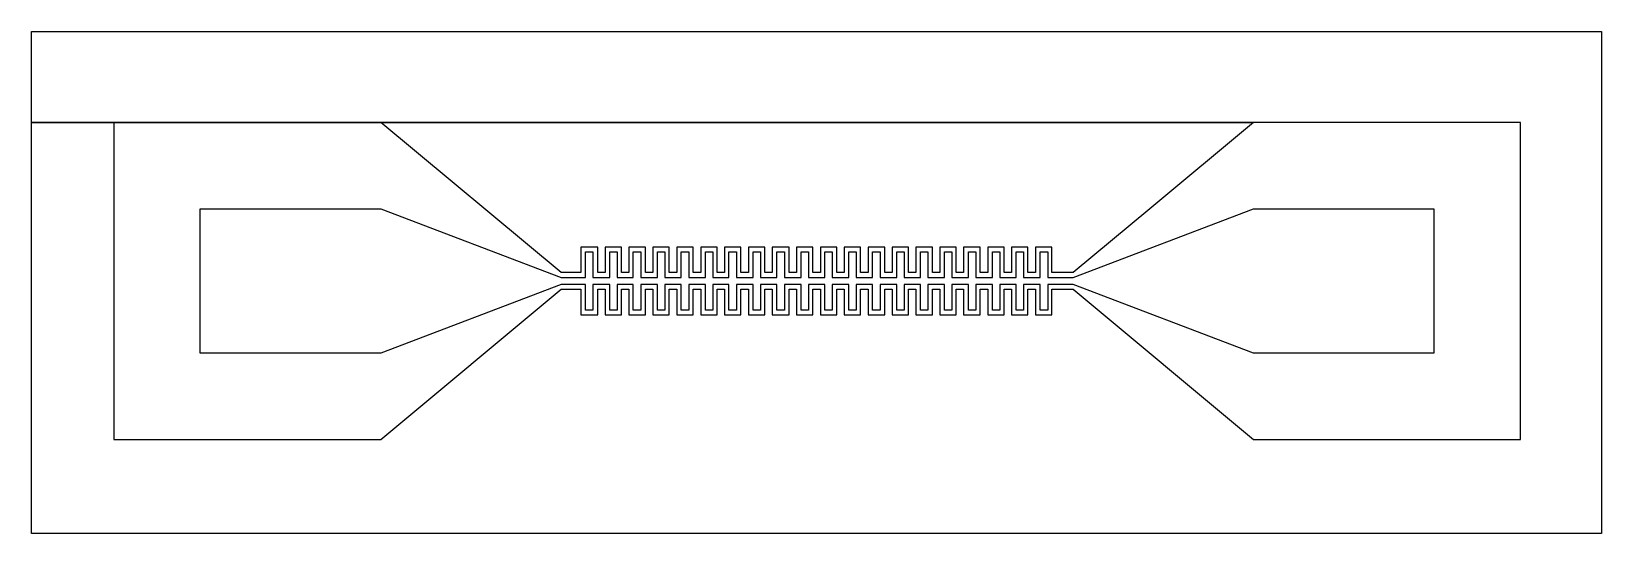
# Model space of a CAD drawing. Extents: x -883 to 1294, y -316 to 381.
import ezdxf

# ---------------------------------------------------------------- set-up
doc = ezdxf.new("R2010")
doc.units = 0
doc.layers.add('L1D1', color=1, linetype='CONTINUOUS')

msp = doc.modelspace()

# ---------------------------------------------------------------- linework, layer by layer
at = {"layer": 'L1D1'}
for points in [[(-883.018, -315.84), (-883.018, 254.505), (811.35, 254.505), (667.347, 134.503), (561.345, 46.168), (531.511, 46.168), (531.511, 81.502), (508.844, 81.502), (508.844, 46.168), (498.51, 46.168), (498.51, 81.502), (475.676, 81.502), (475.676, 46.168), (465.343, 46.168), (465.343, 81.502), (442.676, 81.502), (442.676, 46.168), (432.342, 46.168), (432.342, 81.502), (409.342, 81.502), (409.342, 46.168), (399.008, 46.168), (399.008, 81.502), (376.341, 81.502), (376.341, 46.168), (366.007, 46.168), (366.007, 81.502), (343.174, 81.502), (343.174, 46.168), (332.84, 46.168), (332.84, 81.502), (310.173, 81.502), (310.173, 46.168), (299.839, 46.168), (299.839, 81.502), (276.839, 81.502), (276.839, 46.168), (266.505, 46.168), (266.505, 81.502), (243.838, 81.502), (243.838, 46.168), (233.505, 46.168), (233.505, 81.502), (210.671, 81.502), (210.671, 46.168), (200.337, 46.168), (200.337, 81.502), (177.67, 81.502), (177.67, 46.168), (167.337, 46.168), (167.337, 81.502), (144.003, 81.502), (144.003, 46.168), (133.669, 46.168), (133.669, 81.502), (111.002, 81.502), (111.002, 46.168), (100.669, 46.168), (100.669, 81.502), (77.835, 81.502), (77.835, 46.168), (67.501, 46.168), (67.501, 81.502), (44.834, 81.502), (44.834, 46.168), (34.501, 46.168), (34.501, 81.502), (11.5, 81.502), (11.5, 46.168), (1.167, 46.168), (1.167, 81.502), (-21.5, 81.502), (-21.5, 46.168), (-31.834, 46.168), (-31.834, 81.502), (-54.668, 81.502), (-54.668, 46.168), (-65.001, 46.168), (-65.001, 81.502), (-87.668, 81.502), (-87.668, 46.168), (-98.002, 46.168), (-98.002, 81.502), (-121.336, 81.502), (-121.336, 46.168), (-148.836, 46.168), (-398.841, 254.505), (-768.849, 254.505), (-768.849, -185.504), (-398.841, -185.504), (-148.836, 23), (-121.336, 23), (-121.336, -12.334), (-98.002, -12.334), (-98.002, 23), (-87.668, 23), (-87.668, -12.334), (-65.001, -12.334), (-65.001, 23), (-54.668, 23), (-54.668, -12.334), (-31.834, -12.334), (-31.834, 23), (-21.5, 23), (-21.5, -12.334), (1.167, -12.334), (1.167, 23), (11.5, 23), (11.5, -12.334), (34.501, -12.334), (34.501, 23), (44.834, 23), (44.834, -12.334), (67.501, -12.334), (67.501, 23), (77.835, 23), (77.835, -12.334), (100.669, -12.334), (100.669, 23), (111.002, 23), (111.002, -12.334), (133.669, -12.334), (133.669, 23), (144.003, 23), (144.003, -12.334), (167.337, -12.334), (167.337, 23), (177.67, 23), (177.67, -12.334), (200.337, -12.334), (200.337, 23), (210.671, 23), (210.671, -12.334), (233.505, -12.334), (233.505, 23), (243.838, 23), (243.838, -12.334), (266.505, -12.334), (266.505, 23), (276.839, 23), (276.839, -12.334), (299.839, -12.334), (299.839, 23), (310.173, 23), (310.173, -12.334), (332.84, -12.334), (332.84, 23), (343.174, 23), (343.174, -12.334), (366.007, -12.334), (366.007, 23), (376.341, 23), (376.341, -12.334), (399.008, -12.334), (399.008, 23), (409.342, 23), (409.342, -12.334), (432.342, -12.334), (432.342, 23), (442.676, 23), (442.676, -12.334), (465.343, -12.334), (465.343, 23), (475.676, 23), (475.676, -12.334), (498.51, -12.334), (498.51, 23), (508.844, 23), (508.844, -12.334), (531.511, -12.334), (531.511, 23), (561.345, 23), (811.35, -185.504), (1181.357, -185.504), (1181.357, 254.505), (-883.018, 254.505), (-883.018, 380.674), (1293.693, 380.674), (1293.693, -315.84)], [(-648.846, -65.501), (-648.846, 134.503), (-398.841, 134.503), (-148.836, 39.501), (-114.836, 39.501), (-114.836, 74.835), (-104.502, 74.835), (-104.502, 39.501), (-81.335, 39.501), (-81.335, 74.835), (-71.001, 74.835), (-71.001, 39.501), (-48.668, 39.501), (-48.668, 74.835), (-38.334, 74.835), (-38.334, 39.501), (-15.167, 39.501), (-15.167, 74.835), (-4.833, 74.835), (-4.833, 39.501), (17.834, 39.501), (17.834, 74.835), (28.167, 74.835), (28.167, 39.501), (51.334, 39.501), (51.334, 74.835), (61.668, 74.835), (61.668, 39.501), (84.002, 39.501), (84.002, 74.835), (94.335, 74.835), (94.335, 39.501), (117.502, 39.501), (117.502, 74.835), (127.836, 74.835), (127.836, 39.501), (150.503, 39.501), (150.503, 74.835), (160.837, 74.835), (160.837, 39.501), (184.004, 39.501), (184.004, 74.835), (194.337, 74.835), (194.337, 39.501), (216.671, 39.501), (216.671, 74.835), (227.005, 74.835), (227.005, 39.501), (250.172, 39.501), (250.172, 74.835), (260.505, 74.835), (260.505, 39.501), (283.172, 39.501), (283.172, 74.835), (293.506, 74.835), (293.506, 39.501), (316.673, 39.501), (316.673, 74.835), (327.007, 74.835), (327.007, 39.501), (349.34, 39.501), (349.34, 74.835), (359.674, 74.835), (359.674, 39.501), (382.841, 39.501), (382.841, 74.835), (393.175, 74.835), (393.175, 39.501), (415.842, 39.501), (415.842, 74.835), (426.175, 74.835), (426.175, 39.501), (449.342, 39.501), (449.342, 74.835), (459.676, 74.835), (459.676, 39.501), (482.01, 39.501), (482.01, 74.835), (492.343, 74.835), (492.343, 39.501), (515.51, 39.501), (515.51, 74.835), (525.844, 74.835), (525.844, 39.501), (561.345, 39.501), (811.35, 134.503), (1061.355, 134.503), (1061.355, -65.501), (811.35, -65.501), (561.345, 29.501), (525.844, 29.501), (525.844, -5.833), (515.51, -5.833), (515.51, 29.501), (492.343, 29.501), (492.343, -5.833), (482.01, -5.833), (482.01, 29.501), (459.676, 29.501), (459.676, -5.833), (449.342, -5.833), (449.342, 29.501), (426.175, 29.501), (426.175, -5.833), (415.842, -5.833), (415.842, 29.501), (393.175, 29.501), (393.175, -5.833), (382.841, -5.833), (382.841, 29.501), (359.674, 29.501), (359.674, -5.833), (349.34, -5.833), (349.34, 29.501), (327.007, 29.501), (327.007, -5.833), (316.673, -5.833), (316.673, 29.501), (293.506, 29.501), (293.506, -5.833), (283.172, -5.833), (283.172, 29.501), (260.505, 29.501), (260.505, -5.833), (250.172, -5.833), (250.172, 29.501), (227.005, 29.501), (227.005, -5.833), (216.671, -5.833), (216.671, 29.501), (194.337, 29.501), (194.337, -5.833), (184.004, -5.833), (184.004, 29.501), (160.837, 29.501), (160.837, -5.833), (150.503, -5.833), (150.503, 29.501), (127.836, 29.501), (127.836, -5.833), (117.502, -5.833), (117.502, 29.501), (94.335, 29.501), (94.335, -5.833), (84.002, -5.833), (84.002, 29.501), (61.668, 29.501), (61.668, -5.833), (51.334, -5.833), (51.334, 29.501), (28.167, 29.501), (28.167, -5.833), (17.834, -5.833), (17.834, 29.501), (-4.833, 29.501), (-4.833, -5.833), (-15.167, -5.833), (-15.167, 29.501), (-38.334, 29.501), (-38.334, -5.833), (-48.668, -5.833), (-48.668, 29.501), (-71.001, 29.501), (-71.001, -5.833), (-81.335, -5.833), (-81.335, 29.501), (-104.502, 29.501), (-104.502, -5.833), (-114.836, -5.833), (-114.836, 29.501), (-148.836, 29.501), (-398.841, -65.501)]]:
    msp.add_lwpolyline(points, close=True, dxfattribs=at)

doc.saveas('drawing.dxf')
